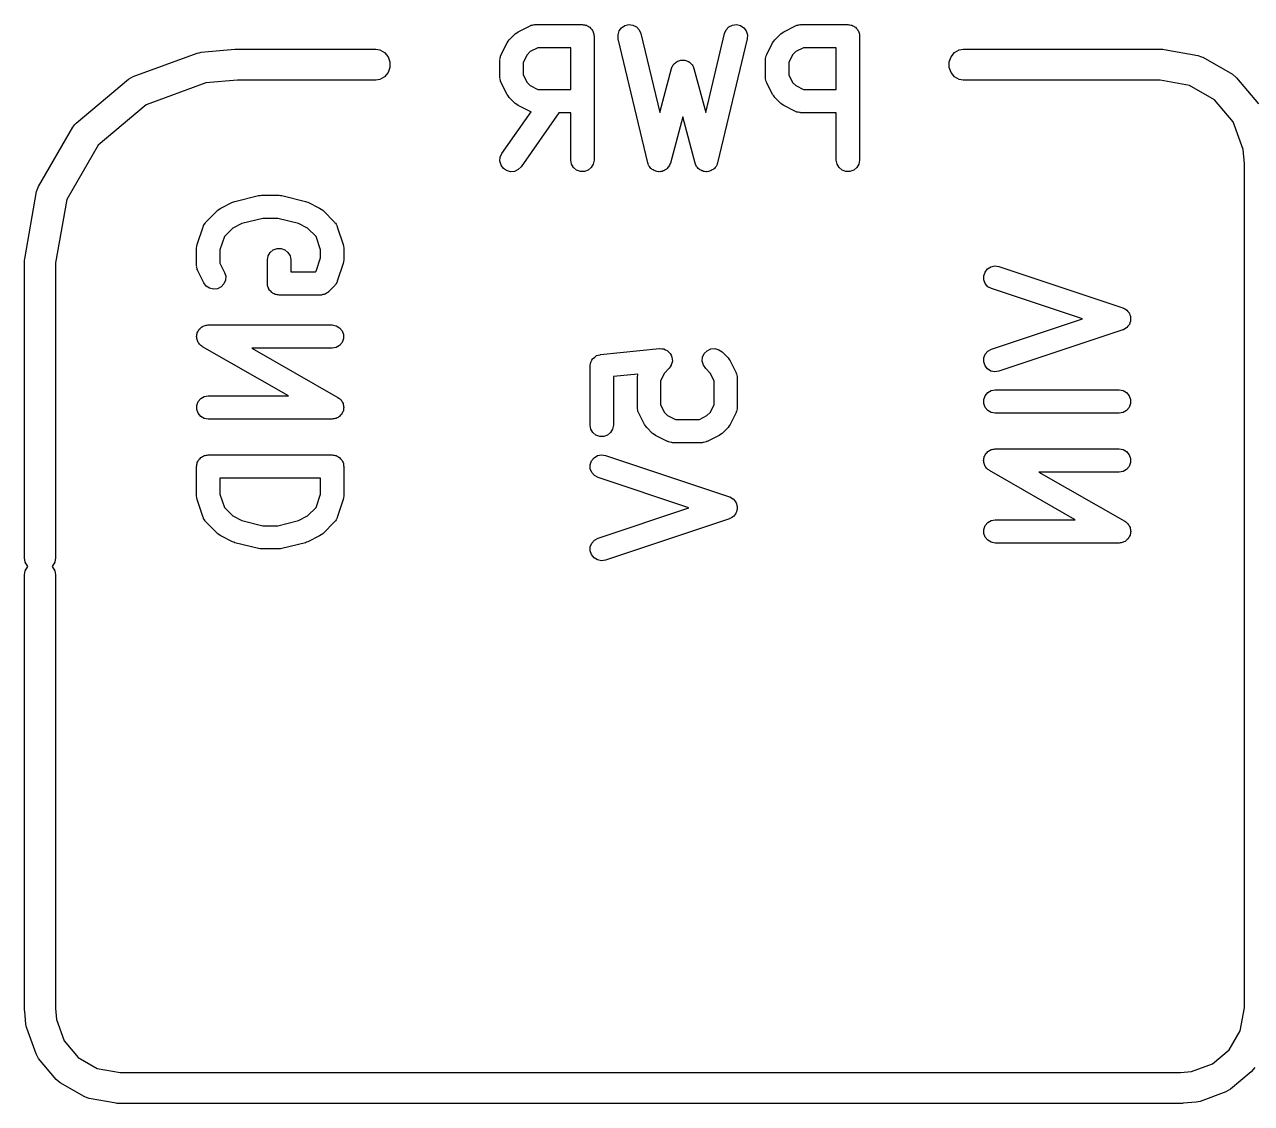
# Model space of a CAD drawing. Extents: x 105.4 to 186.8, y -135.5 to -88.6.
# Drawn here: x 140.62 to 148.54, y -95.6 to -88.64 of the extents above; entities that cross this region are included whole.
import ezdxf

# ---------------------------------------------------------------- set-up
doc = ezdxf.new("R2010")
doc.units = 0
doc.header["$MEASUREMENT"] = 0
doc.layers.add('BLACK', color=7, linetype='CONTINUOUS')

msp = doc.modelspace()

# ---------------------------------------------------------------- linework, layer by layer
at = {"layer": 'BLACK', "linetype": 'CONTINUOUS'}
for p, q in [((143.745, -88.7391), (143.783, -88.701)), ((143.783, -88.701), (143.793, -88.6941)), ((143.793, -88.6941), (143.803, -88.6869)), ((143.803, -88.6869), (143.879, -88.6488)), ((143.879, -88.6488), (143.883, -88.6476)), ((143.883, -88.6476), (143.887, -88.6454)), ((143.887, -88.6454), (143.895, -88.6439)), ((143.895, -88.6439), (143.904, -88.6414)), ((143.904, -88.6414), (143.908, -88.6417)), ((143.908, -88.6417), (143.912, -88.6409)), ((143.912, -88.6409), (144.217, -88.6409)), ((144.217, -88.6409), (144.223, -88.642)), ((144.223, -88.642), (144.23, -88.642)), ((144.23, -88.642), (144.236, -88.6443)), ((144.236, -88.6443), (144.243, -88.6454)), ((144.243, -88.6454), (144.248, -88.6487)), ((144.248, -88.6487), (144.255, -88.651)), ((144.255, -88.651), (144.26, -88.6552)), ((144.26, -88.6552), (144.265, -88.6585)), ((144.265, -88.6585), (144.269, -88.6635)), ((144.269, -88.6635), (144.274, -88.6677)), ((144.274, -88.6677), (144.278, -88.6734)), ((144.278, -88.6734), (144.282, -88.6784)), ((144.282, -88.6784), (144.284, -88.6846)), ((144.284, -88.6846), (144.287, -88.6903)), ((144.287, -88.6903), (144.289, -88.6967)), ((144.289, -88.6967), (144.291, -88.7029)), ((144.291, -88.7029), (144.291, -88.7094)), ((144.447, -88.7073), (144.455, -88.6823)), ((144.455, -88.6823), (144.47, -88.6614)), ((144.47, -88.6614), (144.492, -88.6471)), ((144.492, -88.6471), (144.517, -88.641)), ((144.517, -88.641), (144.543, -88.644)), ((144.543, -88.644), (144.567, -88.6557)), ((144.567, -88.6557), (144.584, -88.6746)), ((144.584, -88.6746), (144.595, -88.6985)), ((144.595, -88.6985), (144.716, -89.2094)), ((145.013, -89.2094), (145.135, -88.6985)), ((145.135, -88.6985), (145.145, -88.6746)), ((145.145, -88.6746), (145.163, -88.6557)), ((145.163, -88.6557), (145.186, -88.644)), ((145.186, -88.644), (145.212, -88.641)), ((145.212, -88.641), (145.237, -88.6471)), ((145.237, -88.6471), (145.259, -88.6614)), ((145.259, -88.6614), (145.275, -88.6823)), ((145.275, -88.6823), (145.282, -88.7073)), ((145.459, -88.7391), (145.497, -88.701)), ((145.497, -88.701), (145.507, -88.6941)), ((145.507, -88.6941), (145.517, -88.6869)), ((145.517, -88.6869), (145.593, -88.6488)), ((145.593, -88.6488), (145.597, -88.6476)), ((145.597, -88.6476), (145.601, -88.6454)), ((145.601, -88.6454), (145.61, -88.6439)), ((145.61, -88.6439), (145.618, -88.6414)), ((145.618, -88.6414), (145.622, -88.6417)), ((145.622, -88.6417), (145.627, -88.6409)), ((145.627, -88.6409), (145.931, -88.6409)), ((145.931, -88.6409), (145.938, -88.642)), ((145.938, -88.642), (145.944, -88.642)), ((145.944, -88.642), (145.951, -88.6443)), ((145.951, -88.6443), (145.957, -88.6454)), ((145.957, -88.6454), (145.963, -88.6487)), ((145.963, -88.6487), (145.969, -88.651)), ((145.969, -88.651), (145.974, -88.6552)), ((145.974, -88.6552), (145.98, -88.6585)), ((145.98, -88.6585), (145.984, -88.6635)), ((145.984, -88.6635), (145.989, -88.6677)), ((145.989, -88.6677), (145.992, -88.6734)), ((145.992, -88.6734), (145.996, -88.6784)), ((145.996, -88.6784), (145.999, -88.6846)), ((145.999, -88.6846), (146.002, -88.6903)), ((146.002, -88.6903), (146.003, -88.6967)), ((146.003, -88.6967), (146.005, -88.7029)), ((146.005, -88.7029), (146.005, -88.7094)), ((143.693, -88.8347), (143.731, -88.7586)), ((143.731, -88.7586), (143.738, -88.7489)), ((143.738, -88.7489), (143.745, -88.7391)), ((144.291, -88.7094), (144.292, -88.7159)), ((144.292, -88.7159), (144.292, -89.5159)), ((144.449, -88.7333), (144.447, -88.7073)), ((144.639, -89.5333), (144.449, -88.7333)), ((145.28, -88.7333), (145.09, -89.5333)), ((145.282, -88.7073), (145.28, -88.7333)), ((145.407, -88.8347), (145.445, -88.7586)), ((145.445, -88.7586), (145.452, -88.7489)), ((145.452, -88.7489), (145.459, -88.7391)), ((146.005, -88.7094), (146.006, -88.7159)), ((146.006, -88.7159), (146.006, -89.5159)), ((141.317, -88.9762), (141.731, -88.8253)), ((141.731, -88.8253), (141.744, -88.8231)), ((141.744, -88.8231), (141.757, -88.8197)), ((141.757, -88.8197), (141.973, -88.8008)), ((141.973, -88.8008), (141.977, -88.8)), ((141.977, -88.8), (142.884, -88.8)), ((142.884, -88.8), (142.91, -88.8046)), ((142.91, -88.8046), (142.94, -88.8222)), ((142.94, -88.8222), (142.963, -88.8492)), ((142.963, -88.8492), (142.975, -88.8824)), ((143.685, -88.8597), (143.688, -88.8513)), ((143.686, -88.864), (143.685, -88.8597)), ((143.688, -88.8513), (143.689, -88.8426)), ((143.689, -88.8426), (143.692, -88.8389)), ((143.692, -88.8389), (143.693, -88.8347)), ((143.86, -88.8365), (143.835, -88.886)), ((143.88, -88.8156), (143.86, -88.8365)), ((143.93, -88.7909), (143.88, -88.8156)), ((144.142, -88.7909), (143.93, -88.7909)), ((144.142, -89.06), (144.142, -88.7909)), ((145.4, -88.8597), (145.402, -88.8513)), ((145.4, -88.864), (145.4, -88.8597)), ((145.402, -88.8513), (145.404, -88.8426)), ((145.404, -88.8426), (145.406, -88.8389)), ((145.406, -88.8389), (145.407, -88.8347)), ((145.574, -88.8365), (145.549, -88.886)), ((145.595, -88.8156), (145.574, -88.8365)), ((145.644, -88.7909), (145.595, -88.8156)), ((145.856, -88.7909), (145.644, -88.7909)), ((145.856, -89.06), (145.856, -88.7909)), ((146.585, -88.8824), (146.597, -88.8492)), ((146.597, -88.8492), (146.62, -88.8222)), ((146.62, -88.8222), (146.65, -88.8046)), ((146.65, -88.8046), (146.676, -88.8)), ((146.676, -88.8), (147.964, -88.8)), ((147.964, -88.8), (147.972, -88.8015)), ((147.972, -88.8015), (147.972, -88.8015)), ((147.972, -88.8015), (148.19, -88.8398)), ((148.19, -88.8398), (148.214, -88.8486)), ((148.214, -88.8486), (148.222, -88.8517)), ((148.222, -88.8517), (148.413, -88.962)), ((142.975, -88.9176), (142.963, -88.9508)), ((142.975, -88.8824), (142.975, -88.9176)), ((143.685, -88.8683), (143.686, -88.864)), ((143.685, -88.9826), (143.685, -88.8683)), ((143.835, -88.886), (143.835, -88.9649)), ((144.716, -89.2094), (144.792, -88.9252)), ((144.792, -88.9252), (144.795, -88.9191)), ((144.795, -88.9191), (144.797, -88.9127)), ((144.797, -88.9127), (144.8, -88.9074)), ((144.8, -88.9074), (144.803, -88.9015)), ((144.803, -88.9015), (144.808, -88.8968)), ((144.808, -88.8968), (144.812, -88.8914)), ((144.812, -88.8914), (144.817, -88.8877)), ((144.817, -88.8877), (144.822, -88.8831)), ((144.822, -88.8831), (144.828, -88.8803)), ((144.828, -88.8803), (144.833, -88.8765)), ((144.833, -88.8765), (144.839, -88.8748)), ((144.839, -88.8748), (144.845, -88.8721)), ((144.845, -88.8721), (144.852, -88.8715)), ((144.852, -88.8715), (144.858, -88.8698)), ((144.858, -88.8698), (144.865, -88.8703)), ((144.865, -88.8703), (144.871, -88.8698)), ((144.871, -88.8698), (144.878, -88.8715)), ((144.878, -88.8715), (144.884, -88.8721)), ((144.884, -88.8721), (144.89, -88.8748)), ((144.89, -88.8748), (144.896, -88.8765)), ((144.896, -88.8765), (144.902, -88.8803)), ((144.902, -88.8803), (144.908, -88.8831)), ((144.908, -88.8831), (144.912, -88.8877)), ((144.912, -88.8877), (144.918, -88.8914)), ((144.918, -88.8914), (144.921, -88.8968)), ((144.921, -88.8968), (144.926, -88.9015)), ((144.926, -88.9015), (144.929, -88.9074)), ((144.929, -88.9074), (144.933, -88.9127)), ((144.933, -88.9127), (144.934, -88.9191)), ((144.934, -88.9191), (144.937, -88.9252)), ((144.937, -88.9252), (145.013, -89.2094)), ((145.399, -88.8683), (145.4, -88.864)), ((145.399, -88.9826), (145.399, -88.8683)), ((145.549, -88.886), (145.549, -88.9649)), ((146.585, -88.9176), (146.585, -88.8824)), ((146.597, -88.9508), (146.585, -88.9176)), ((140.949, -89.2771), (141.287, -88.9935)), ((141.287, -88.9935), (141.317, -88.9762)), ((141.787, -89.0178), (141.402, -89.1581)), ((141.99, -89), (141.787, -89.0178)), ((142.884, -89), (141.99, -89)), ((142.91, -88.9954), (142.884, -89)), ((142.94, -88.9778), (142.91, -88.9954)), ((142.963, -88.9508), (142.94, -88.9778)), ((143.686, -88.9868), (143.685, -88.9826)), ((143.685, -88.9911), (143.686, -88.9868)), ((143.688, -88.9996), (143.685, -88.9911)), ((143.689, -89.0082), (143.688, -88.9996)), ((143.692, -89.012), (143.689, -89.0082)), ((143.693, -89.0161), (143.692, -89.012)), ((143.731, -89.0923), (143.693, -89.0161)), ((143.835, -88.9649), (143.86, -89.0143)), ((143.86, -89.0143), (143.88, -89.0352)), ((145.4, -88.9868), (145.399, -88.9826)), ((145.4, -88.9911), (145.4, -88.9868)), ((145.402, -88.9996), (145.4, -88.9911)), ((145.404, -89.0082), (145.402, -88.9996)), ((145.406, -89.012), (145.404, -89.0082)), ((145.407, -89.0161), (145.406, -89.012)), ((145.445, -89.0923), (145.407, -89.0161)), ((145.549, -88.9649), (145.574, -89.0143)), ((145.574, -89.0143), (145.595, -89.0352)), ((146.62, -88.9778), (146.597, -88.9508)), ((146.65, -88.9954), (146.62, -88.9778)), ((146.676, -89), (146.65, -88.9954)), ((147.946, -89), (146.676, -89)), ((148.137, -89.0337), (147.946, -89)), ((148.413, -88.962), (148.44, -88.9843)), ((148.44, -88.9843), (148.582, -89.1532)), ((143.738, -89.1019), (143.731, -89.0923)), ((143.88, -89.0352), (143.93, -89.06)), ((143.93, -89.06), (144.142, -89.06)), ((145.452, -89.102), (145.445, -89.0923)), ((145.595, -89.0352), (145.644, -89.06)), ((145.644, -89.06), (145.856, -89.06)), ((148.298, -89.1263), (148.137, -89.0337)), ((141.402, -89.1581), (141.091, -89.4189)), ((143.745, -89.1118), (143.738, -89.1019)), ((143.783, -89.1499), (143.745, -89.1118)), ((143.793, -89.1568), (143.783, -89.1499)), ((143.803, -89.1639), (143.793, -89.1568)), ((143.879, -89.202), (143.803, -89.1639)), ((145.459, -89.1118), (145.452, -89.102)), ((145.497, -89.1499), (145.459, -89.1118)), ((145.507, -89.1568), (145.497, -89.1499)), ((145.517, -89.1639), (145.507, -89.1568)), ((145.593, -89.202), (145.517, -89.1639)), ((148.417, -89.2683), (148.298, -89.1263)), ((143.698, -89.4729), (143.886, -89.205)), ((144.066, -89.21), (143.821, -89.5589)), ((143.883, -89.2033), (143.879, -89.202)), ((143.886, -89.205), (143.883, -89.2033)), ((144.142, -89.21), (144.066, -89.21)), ((144.142, -89.5159), (144.142, -89.21)), ((144.865, -89.2356), (144.785, -89.5352)), ((144.945, -89.5352), (144.865, -89.2356)), ((145.597, -89.2033), (145.593, -89.202)), ((145.601, -89.2054), (145.597, -89.2033)), ((145.61, -89.207), (145.601, -89.2054)), ((145.618, -89.2095), (145.61, -89.207)), ((145.622, -89.2092), (145.618, -89.2095)), ((145.627, -89.21), (145.622, -89.2092)), ((145.856, -89.21), (145.627, -89.21)), ((145.856, -89.5159), (145.856, -89.21)), ((140.706, -89.6856), (140.927, -89.3037)), ((140.927, -89.3037), (140.941, -89.2867)), ((140.941, -89.2867), (140.949, -89.2771)), ((148.482, -89.4466), (148.417, -89.2683)), ((141.091, -89.4189), (140.888, -89.7704)), ((143.687, -89.4965), (143.698, -89.4729)), ((148.49, -89.5394), (148.482, -89.4466)), ((143.685, -89.5225), (143.687, -89.4965)), ((143.692, -89.5476), (143.685, -89.5225)), ((143.707, -89.5689), (143.692, -89.5476)), ((143.728, -89.5839), (143.707, -89.5689)), ((143.821, -89.5589), (143.803, -89.5773)), ((144.147, -89.5416), (144.142, -89.5159)), ((144.16, -89.5641), (144.147, -89.5416)), ((144.18, -89.5809), (144.16, -89.5641)), ((144.274, -89.5641), (144.255, -89.5809)), ((144.287, -89.5416), (144.274, -89.5641)), ((144.292, -89.5159), (144.287, -89.5416)), ((144.642, -89.5403), (144.639, -89.5333)), ((144.644, -89.5477), (144.642, -89.5403)), ((144.647, -89.5522), (144.644, -89.5477)), ((144.65, -89.5572), (144.647, -89.5522)), ((144.655, -89.5627), (144.65, -89.5572)), ((144.659, -89.569), (144.655, -89.5627)), ((144.664, -89.5721), (144.659, -89.569)), ((144.668, -89.5761), (144.664, -89.5721)), ((144.759, -89.5734), (144.755, -89.5773)), ((144.764, -89.5704), (144.759, -89.5734)), ((144.768, -89.5643), (144.764, -89.5704)), ((144.774, -89.5588), (144.768, -89.5643)), ((144.776, -89.5539), (144.774, -89.5588)), ((144.779, -89.5495), (144.776, -89.5539)), ((144.782, -89.5422), (144.779, -89.5495)), ((144.785, -89.5352), (144.782, -89.5422)), ((144.948, -89.5422), (144.945, -89.5352)), ((144.95, -89.5495), (144.948, -89.5422)), ((144.953, -89.5539), (144.95, -89.5495)), ((144.956, -89.5588), (144.953, -89.5539)), ((144.961, -89.5643), (144.956, -89.5588)), ((144.965, -89.5704), (144.961, -89.5643)), ((144.97, -89.5734), (144.965, -89.5704)), ((144.974, -89.5773), (144.97, -89.5734)), ((145.066, -89.5721), (145.062, -89.5761)), ((145.07, -89.569), (145.066, -89.5721)), ((145.074, -89.5627), (145.07, -89.569)), ((145.08, -89.5572), (145.074, -89.5627)), ((145.082, -89.5522), (145.08, -89.5572)), ((145.085, -89.5477), (145.082, -89.5522)), ((145.087, -89.5403), (145.085, -89.5477)), ((145.09, -89.5333), (145.087, -89.5403)), ((145.861, -89.5416), (145.856, -89.5159)), ((145.874, -89.5641), (145.861, -89.5416)), ((145.894, -89.5809), (145.874, -89.5641)), ((145.989, -89.5641), (145.969, -89.5809)), ((146.002, -89.5416), (145.989, -89.5641)), ((146.006, -89.5159), (146.002, -89.5416)), ((148.49, -92.0837), (148.49, -89.5394)), ((143.753, -89.5906), (143.728, -89.5839)), ((143.779, -89.5883), (143.753, -89.5906)), ((143.803, -89.5773), (143.779, -89.5883)), ((144.204, -89.5898), (144.18, -89.5809)), ((144.23, -89.5898), (144.204, -89.5898)), ((144.255, -89.5809), (144.23, -89.5898)), ((144.674, -89.5795), (144.668, -89.5761)), ((144.681, -89.5839), (144.674, -89.5795)), ((144.686, -89.5853), (144.681, -89.5839)), ((144.691, -89.5878), (144.686, -89.5853)), ((144.698, -89.5887), (144.691, -89.5878)), ((144.706, -89.5906), (144.698, -89.5887)), ((144.711, -89.5901), (144.706, -89.5906)), ((144.717, -89.5908), (144.711, -89.5901)), ((144.724, -89.589), (144.717, -89.5908)), ((144.732, -89.5883), (144.724, -89.589)), ((144.737, -89.586), (144.732, -89.5883)), ((144.742, -89.5847), (144.737, -89.586)), ((144.748, -89.5805), (144.742, -89.5847)), ((144.755, -89.5773), (144.748, -89.5805)), ((144.981, -89.5805), (144.974, -89.5773)), ((144.987, -89.5847), (144.981, -89.5805)), ((144.993, -89.586), (144.987, -89.5847)), ((144.998, -89.5883), (144.993, -89.586)), ((145.005, -89.589), (144.998, -89.5883)), ((145.013, -89.5908), (145.005, -89.589)), ((145.018, -89.5901), (145.013, -89.5908)), ((145.023, -89.5906), (145.018, -89.5901)), ((145.031, -89.5887), (145.023, -89.5906)), ((145.038, -89.5878), (145.031, -89.5887)), ((145.043, -89.5853), (145.038, -89.5878)), ((145.049, -89.5839), (145.043, -89.5853)), ((145.055, -89.5795), (145.049, -89.5839)), ((145.062, -89.5761), (145.055, -89.5795)), ((145.918, -89.5898), (145.894, -89.5809)), ((145.944, -89.5898), (145.918, -89.5898)), ((145.969, -89.5809), (145.944, -89.5898)), ((140.618, -90.1526), (140.694, -89.7183)), ((140.694, -89.7183), (140.706, -89.6856)), ((140.706, -89.6856), (140.706, -89.6856)), ((140.888, -89.7704), (140.816, -90.1787)), ((141.883, -89.8259), (141.959, -89.7878)), ((141.959, -89.7878), (141.967, -89.7855)), ((141.967, -89.7855), (141.974, -89.7821)), ((141.974, -89.7821), (142.127, -89.744)), ((142.127, -89.744), (142.136, -89.7434)), ((142.136, -89.7434), (142.145, -89.7418)), ((142.145, -89.7418), (142.259, -89.7418)), ((142.259, -89.7418), (142.268, -89.7434)), ((142.268, -89.7434), (142.277, -89.744)), ((142.277, -89.744), (142.43, -89.7821)), ((142.43, -89.7821), (142.437, -89.7855)), ((142.437, -89.7855), (142.445, -89.7878)), ((142.445, -89.7878), (142.521, -89.8259)), ((141.787, -89.9161), (141.863, -89.8399)), ((141.863, -89.8399), (141.873, -89.8331)), ((141.873, -89.8331), (141.883, -89.8259)), ((142.154, -89.8918), (142.019, -89.9256)), ((142.25, -89.8918), (142.154, -89.8918)), ((142.385, -89.9256), (142.25, -89.8918)), ((142.521, -89.8259), (142.531, -89.8331)), ((142.531, -89.8331), (142.541, -89.8399)), ((142.541, -89.8399), (142.617, -89.9161)), ((141.731, -90.0597), (141.769, -89.9454)), ((141.769, -89.9454), (141.771, -89.9416)), ((141.771, -89.9416), (141.772, -89.9375)), ((141.772, -89.9375), (141.777, -89.9303)), ((141.777, -89.9303), (141.781, -89.9225)), ((141.781, -89.9225), (141.784, -89.9197)), ((141.784, -89.9197), (141.787, -89.9161)), ((141.961, -89.9546), (141.906, -90.0097)), ((142.019, -89.9256), (141.961, -89.9546)), ((142.443, -89.9546), (142.385, -89.9256)), ((142.498, -90.0097), (142.443, -89.9546)), ((142.617, -89.9161), (142.619, -89.9197)), ((142.619, -89.9197), (142.623, -89.9225)), ((142.623, -89.9225), (142.627, -89.9303)), ((142.627, -89.9303), (142.632, -89.9375)), ((142.632, -89.9375), (142.633, -89.9416)), ((142.633, -89.9416), (142.635, -89.9454)), ((142.635, -89.9454), (142.673, -90.0597)), ((141.906, -90.0097), (141.877, -90.0956)), ((142.527, -90.0956), (142.498, -90.0097)), ((141.727, -90.0835), (141.729, -90.0716)), ((141.727, -90.1977), (141.727, -90.0835)), ((141.729, -90.0716), (141.731, -90.0597)), ((141.877, -90.0956), (141.877, -90.18)), ((142.189, -90.134), (142.202, -90.1114)), ((142.202, -90.1114), (142.222, -90.0947)), ((142.222, -90.0947), (142.246, -90.0858)), ((142.246, -90.0858), (142.272, -90.0858)), ((142.272, -90.0858), (142.297, -90.0947)), ((142.297, -90.0947), (142.316, -90.1114)), ((142.316, -90.1114), (142.33, -90.134)), ((142.527, -90.1475), (142.527, -90.0956)), ((142.673, -90.0597), (142.675, -90.0716)), ((142.675, -90.0716), (142.677, -90.0835)), ((142.677, -90.0835), (142.677, -90.1596)), ((140.616, -90.1613), (140.618, -90.1526)), ((140.616, -92.0837), (140.616, -90.1613)), ((140.618, -90.1526), (140.618, -90.1526)), ((140.816, -90.1787), (140.816, -92.0837)), ((141.728, -90.202), (141.727, -90.1977)), ((141.727, -90.2063), (141.728, -90.202)), ((141.73, -90.2147), (141.727, -90.2063)), ((141.877, -90.18), (141.907, -90.2404)), ((142.184, -90.1596), (142.189, -90.134)), ((142.184, -90.312), (142.184, -90.1596)), ((142.33, -90.134), (142.334, -90.1596)), ((142.334, -90.1596), (142.334, -90.237)), ((142.498, -90.2334), (142.527, -90.1475)), ((142.673, -90.1834), (142.635, -90.2976)), ((142.675, -90.1715), (142.673, -90.1834)), ((142.677, -90.1596), (142.675, -90.1715)), ((146.832, -90.2178), (146.854, -90.2042)), ((146.854, -90.2042), (146.88, -90.199)), ((146.88, -90.199), (146.906, -90.2028)), ((146.906, -90.2028), (147.706, -90.4694)), ((141.731, -90.2234), (141.73, -90.2147)), ((141.734, -90.2271), (141.731, -90.2234)), ((141.735, -90.2313), (141.734, -90.2271)), ((141.773, -90.3075), (141.735, -90.2313)), ((141.907, -90.2404), (141.915, -90.2654)), ((141.915, -90.2654), (141.913, -90.2914)), ((142.334, -90.237), (142.495, -90.237)), ((142.495, -90.237), (142.498, -90.2334)), ((146.808, -90.2629), (146.816, -90.2382)), ((146.808, -90.289), (146.808, -90.2629)), ((146.816, -90.2382), (146.832, -90.2178)), ((141.788, -90.3284), (141.773, -90.3075)), ((141.81, -90.3427), (141.788, -90.3284)), ((141.836, -90.3488), (141.81, -90.3427)), ((141.861, -90.3458), (141.836, -90.3488)), ((141.885, -90.3342), (141.861, -90.3458)), ((141.903, -90.3153), (141.885, -90.3342)), ((141.913, -90.2914), (141.903, -90.3153)), ((142.185, -90.3185), (142.184, -90.312)), ((142.185, -90.325), (142.185, -90.3185)), ((142.187, -90.3312), (142.185, -90.325)), ((142.189, -90.3377), (142.187, -90.3312)), ((142.192, -90.3434), (142.189, -90.3377)), ((142.194, -90.3495), (142.192, -90.3434)), ((142.198, -90.3545), (142.194, -90.3495)), ((142.202, -90.3602), (142.198, -90.3545)), ((142.207, -90.3644), (142.202, -90.3602)), ((142.211, -90.3695), (142.207, -90.3644)), ((142.576, -90.3669), (142.574, -90.3695)), ((142.579, -90.3651), (142.576, -90.3669)), ((142.617, -90.327), (142.579, -90.3651)), ((142.619, -90.3234), (142.617, -90.327)), ((142.623, -90.3205), (142.619, -90.3234)), ((142.627, -90.3128), (142.623, -90.3205)), ((142.632, -90.3056), (142.627, -90.3128)), ((142.633, -90.3014), (142.632, -90.3056)), ((142.635, -90.2976), (142.633, -90.3014)), ((146.818, -90.3132), (146.808, -90.289)), ((146.835, -90.3327), (146.818, -90.3132)), ((146.858, -90.3451), (146.835, -90.3327)), ((147.445, -90.5406), (146.858, -90.3451)), ((142.217, -90.3728), (142.211, -90.3695)), ((142.222, -90.377), (142.217, -90.3728)), ((142.228, -90.3792), (142.222, -90.377)), ((142.233, -90.3825), (142.228, -90.3792)), ((142.24, -90.3836), (142.233, -90.3825)), ((142.246, -90.3859), (142.24, -90.3836)), ((142.253, -90.3859), (142.246, -90.3859)), ((142.259, -90.387), (142.253, -90.3859)), ((142.526, -90.387), (142.259, -90.387)), ((142.529, -90.3864), (142.526, -90.387)), ((142.532, -90.3867), (142.529, -90.3864)), ((142.542, -90.3842), (142.532, -90.3867)), ((142.551, -90.3825), (142.542, -90.3842)), ((142.554, -90.3808), (142.551, -90.3825)), ((142.557, -90.38), (142.554, -90.3808)), ((142.565, -90.3744), (142.557, -90.38)), ((142.574, -90.3695), (142.565, -90.3744)), ((147.706, -90.4694), (147.707, -90.4704)), ((147.707, -90.4704), (147.709, -90.4708)), ((147.709, -90.4708), (147.719, -90.4766)), ((147.719, -90.4766), (147.729, -90.4818)), ((147.729, -90.4818), (147.73, -90.4834)), ((147.73, -90.4834), (147.732, -90.4845)), ((147.732, -90.4845), (147.739, -90.4931)), ((147.739, -90.4931), (147.746, -90.5013)), ((147.746, -90.5013), (147.747, -90.5033)), ((147.747, -90.5033), (147.748, -90.5049)), ((147.748, -90.5049), (147.751, -90.5153)), ((147.751, -90.5153), (147.755, -90.5256)), ((141.744, -90.6069), (141.749, -90.6026)), ((141.749, -90.6026), (141.754, -90.5974)), ((141.754, -90.5974), (141.759, -90.5942)), ((141.759, -90.5942), (141.764, -90.5901)), ((141.764, -90.5901), (141.77, -90.5878)), ((141.77, -90.5878), (141.776, -90.5844)), ((141.776, -90.5844), (141.783, -90.5833)), ((141.783, -90.5833), (141.789, -90.5811)), ((141.789, -90.5811), (141.795, -90.581)), ((141.795, -90.581), (141.802, -90.5799)), ((141.802, -90.5799), (142.602, -90.5799)), ((142.602, -90.5799), (142.628, -90.5844)), ((142.628, -90.5844), (142.65, -90.5974)), ((142.65, -90.5974), (142.667, -90.6174)), ((146.858, -90.7361), (147.445, -90.5406)), ((147.719, -90.6046), (147.709, -90.6103)), ((147.729, -90.5993), (147.719, -90.6046)), ((147.73, -90.5978), (147.729, -90.5993)), ((147.732, -90.5967), (147.73, -90.5978)), ((147.739, -90.5881), (147.732, -90.5967)), ((147.746, -90.5799), (147.739, -90.5881)), ((147.747, -90.5779), (147.746, -90.5799)), ((147.748, -90.5763), (147.747, -90.5779)), ((147.751, -90.5659), (147.748, -90.5763)), ((147.755, -90.5556), (147.751, -90.5659)), ((147.755, -90.5256), (147.755, -90.5276)), ((147.755, -90.5276), (147.756, -90.5296)), ((147.756, -90.5516), (147.755, -90.5536)), ((147.755, -90.5536), (147.755, -90.5556)), ((147.756, -90.5296), (147.756, -90.5406)), ((147.756, -90.5406), (147.756, -90.5516)), ((141.727, -90.6552), (141.728, -90.6486)), ((141.728, -90.6615), (141.727, -90.6552)), ((141.728, -90.6419), (141.73, -90.6358)), ((141.728, -90.6486), (141.728, -90.6419)), ((141.728, -90.6679), (141.728, -90.6615)), ((141.73, -90.6742), (141.728, -90.6679)), ((141.73, -90.6358), (141.731, -90.6295)), ((141.732, -90.6808), (141.73, -90.6742)), ((141.731, -90.6295), (141.735, -90.6237)), ((141.735, -90.6864), (141.732, -90.6808)), ((141.735, -90.6237), (141.737, -90.6174)), ((141.737, -90.6174), (141.741, -90.6125)), ((141.741, -90.6125), (141.744, -90.6069)), ((142.667, -90.6174), (142.676, -90.6419)), ((142.676, -90.6679), (142.667, -90.6924)), ((142.676, -90.6419), (142.676, -90.6679)), ((147.706, -90.6117), (146.906, -90.8784)), ((147.707, -90.6108), (147.706, -90.6117)), ((147.709, -90.6103), (147.707, -90.6108)), ((141.737, -90.6924), (141.735, -90.6864)), ((141.741, -90.6975), (141.737, -90.6924)), ((141.745, -90.7033), (141.741, -90.6975)), ((141.75, -90.7074), (141.745, -90.7033)), ((141.754, -90.7123), (141.75, -90.7074)), ((141.76, -90.7157), (141.754, -90.7123)), ((141.765, -90.72), (141.76, -90.7157)), ((142.319, -91.037), (141.765, -90.72)), ((142.602, -90.7299), (142.084, -90.7299)), ((142.084, -90.7299), (142.639, -91.0469)), ((142.628, -90.7254), (142.602, -90.7299)), ((142.65, -90.7123), (142.628, -90.7254)), ((142.667, -90.6924), (142.65, -90.7123)), ((144.334, -90.7707), (144.715, -90.7326)), ((144.715, -90.7326), (144.716, -90.7327)), ((144.716, -90.7327), (144.716, -90.7325)), ((144.716, -90.7325), (144.729, -90.7336)), ((144.729, -90.7336), (144.741, -90.7346)), ((144.741, -90.7346), (144.742, -90.7348)), ((144.742, -90.7348), (144.742, -90.7348)), ((144.742, -90.7348), (144.754, -90.7401)), ((144.754, -90.7401), (144.765, -90.7453)), ((144.765, -90.7453), (144.765, -90.7456)), ((144.765, -90.7456), (144.766, -90.7458)), ((144.766, -90.7458), (144.775, -90.7547)), ((144.775, -90.7547), (144.784, -90.7635)), ((145.004, -90.7642), (145.023, -90.7458)), ((145.023, -90.7458), (145.046, -90.7348)), ((145.046, -90.7348), (145.072, -90.7325)), ((145.072, -90.7325), (145.097, -90.7393)), ((145.097, -90.7393), (145.119, -90.7542)), ((145.119, -90.7542), (145.157, -90.7923)), ((146.818, -90.768), (146.835, -90.7485)), ((146.835, -90.7485), (146.858, -90.7361)), ((144.267, -90.8397), (144.27, -90.8298)), ((144.267, -90.8426), (144.267, -90.8397)), ((144.27, -90.8298), (144.271, -90.8197)), ((144.271, -90.8197), (144.273, -90.8173)), ((144.273, -90.8173), (144.274, -90.8145)), ((144.274, -90.8145), (144.279, -90.806)), ((144.279, -90.806), (144.284, -90.7971)), ((144.284, -90.7971), (144.287, -90.7953)), ((144.287, -90.7953), (144.288, -90.793)), ((144.288, -90.793), (144.297, -90.787)), ((144.297, -90.787), (144.304, -90.7804)), ((144.304, -90.7804), (144.307, -90.7794)), ((144.307, -90.7794), (144.309, -90.7778)), ((144.309, -90.7778), (144.319, -90.775)), ((144.319, -90.775), (144.329, -90.7715)), ((144.329, -90.7715), (144.332, -90.7715)), ((144.332, -90.7715), (144.334, -90.7707)), ((144.784, -90.7635), (144.784, -90.7639)), ((144.784, -90.7639), (144.784, -90.7642)), ((144.784, -90.7642), (144.79, -90.7757)), ((144.791, -90.839), (144.784, -90.8493)), ((144.79, -90.7757), (144.795, -90.787)), ((144.794, -90.8259), (144.791, -90.8381)), ((144.791, -90.8381), (144.791, -90.8385)), ((144.791, -90.8385), (144.791, -90.839)), ((144.798, -90.8138), (144.794, -90.8259)), ((144.795, -90.787), (144.795, -90.7874)), ((144.795, -90.7874), (144.795, -90.7878)), ((144.795, -90.7878), (144.796, -90.8004)), ((144.796, -90.8004), (144.798, -90.8129)), ((144.798, -90.8129), (144.798, -90.8133)), ((144.798, -90.8133), (144.798, -90.8138)), ((144.991, -90.8138), (144.993, -90.7878)), ((144.998, -90.839), (144.991, -90.8138)), ((144.993, -90.7878), (145.004, -90.7642)), ((145.013, -90.8603), (144.998, -90.839)), ((145.157, -90.7923), (145.164, -90.8022)), ((145.164, -90.8022), (145.171, -90.8118)), ((145.171, -90.8118), (145.209, -90.888)), ((146.808, -90.7922), (146.818, -90.768)), ((146.808, -90.8183), (146.808, -90.7922)), ((146.816, -90.843), (146.808, -90.8183)), ((144.267, -90.8454), (144.267, -90.8426)), ((144.267, -91.2263), (144.267, -90.8454)), ((144.576, -90.8973), (144.417, -90.9132)), ((144.417, -90.9132), (144.417, -91.2263)), ((144.572, -90.913), (144.575, -90.9046)), ((144.572, -90.9173), (144.572, -90.913)), ((144.572, -90.9215), (144.572, -90.9173)), ((144.572, -91.112), (144.572, -90.9215)), ((144.575, -90.9046), (144.576, -90.8973)), ((144.746, -90.8898), (144.722, -90.9393)), ((144.776, -90.8603), (144.746, -90.8898)), ((144.777, -90.8596), (144.776, -90.8599)), ((144.776, -90.8599), (144.776, -90.8603)), ((144.784, -90.8493), (144.777, -90.8596)), ((145.042, -90.8898), (145.013, -90.8603)), ((145.067, -90.9393), (145.042, -90.8898)), ((145.209, -90.888), (145.21, -90.8921)), ((145.21, -90.8921), (145.212, -90.8959)), ((145.212, -90.8959), (145.214, -90.9046)), ((145.214, -90.9046), (145.216, -90.913)), ((145.216, -90.913), (145.216, -90.9173)), ((145.216, -90.9173), (145.217, -90.9215)), ((145.217, -90.9215), (145.217, -91.112)), ((146.832, -90.8634), (146.816, -90.843)), ((146.854, -90.877), (146.832, -90.8634)), ((146.88, -90.8822), (146.854, -90.877)), ((146.906, -90.8784), (146.88, -90.8822)), ((144.722, -90.9393), (144.722, -91.0943)), ((145.067, -91.0943), (145.067, -90.9393)), ((146.856, -91.0035), (146.882, -90.9989)), ((146.882, -90.9989), (147.682, -90.9989)), ((147.682, -90.9989), (147.708, -91.0035)), ((141.728, -91.099), (141.737, -91.0745)), ((141.737, -91.0745), (141.754, -91.0546)), ((141.754, -91.0546), (141.776, -91.0415)), ((141.776, -91.0415), (141.802, -91.037)), ((141.802, -91.037), (142.319, -91.037)), ((142.639, -91.0469), (142.644, -91.0512)), ((142.644, -91.0512), (142.65, -91.0546)), ((142.65, -91.0546), (142.654, -91.0595)), ((142.654, -91.0595), (142.659, -91.0636)), ((142.659, -91.0636), (142.663, -91.0694)), ((142.663, -91.0694), (142.667, -91.0745)), ((142.667, -91.0745), (142.669, -91.0805)), ((146.808, -91.0609), (146.817, -91.0364)), ((146.808, -91.087), (146.808, -91.0609)), ((146.817, -91.0364), (146.834, -91.0165)), ((146.834, -91.0165), (146.856, -91.0035)), ((147.708, -91.0035), (147.73, -91.0165)), ((147.73, -91.0165), (147.747, -91.0364)), ((147.747, -91.0364), (147.756, -91.0609)), ((147.756, -91.0609), (147.756, -91.087)), ((141.728, -91.125), (141.728, -91.099)), ((141.737, -91.1495), (141.728, -91.125)), ((141.754, -91.1695), (141.737, -91.1495)), ((142.663, -91.1544), (142.66, -91.16)), ((142.667, -91.1495), (142.663, -91.1544)), ((142.669, -91.1432), (142.667, -91.1495)), ((142.669, -91.0805), (142.672, -91.0861)), ((142.672, -91.1374), (142.669, -91.1432)), ((142.672, -91.0861), (142.673, -91.0927)), ((142.674, -91.1311), (142.672, -91.1374)), ((142.673, -91.0927), (142.676, -91.099)), ((142.676, -91.125), (142.674, -91.1311)), ((142.676, -91.099), (142.676, -91.1054)), ((142.676, -91.1054), (142.677, -91.1117)), ((142.677, -91.1117), (142.676, -91.1183)), ((142.676, -91.1183), (142.676, -91.125)), ((144.572, -91.1163), (144.572, -91.112)), ((144.572, -91.1206), (144.572, -91.1163)), ((144.575, -91.129), (144.572, -91.1206)), ((144.576, -91.1377), (144.575, -91.129)), ((144.578, -91.1414), (144.576, -91.1377)), ((144.58, -91.1456), (144.578, -91.1414)), ((144.618, -91.2218), (144.58, -91.1456)), ((144.722, -91.0943), (144.746, -91.1438)), ((144.746, -91.1438), (144.767, -91.1647)), ((145.021, -91.1647), (145.042, -91.1438)), ((145.042, -91.1438), (145.067, -91.0943)), ((145.209, -91.1456), (145.171, -91.2218)), ((145.21, -91.1414), (145.209, -91.1456)), ((145.212, -91.1377), (145.21, -91.1414)), ((145.214, -91.129), (145.212, -91.1377)), ((145.216, -91.1206), (145.214, -91.129)), ((145.217, -91.112), (145.216, -91.1163)), ((145.216, -91.1163), (145.216, -91.1206)), ((146.817, -91.1114), (146.808, -91.087)), ((146.834, -91.1314), (146.817, -91.1114)), ((146.856, -91.1444), (146.834, -91.1314)), ((146.882, -91.1489), (146.856, -91.1444)), ((147.682, -91.1489), (146.882, -91.1489)), ((147.708, -91.1444), (147.682, -91.1489)), ((147.73, -91.1314), (147.708, -91.1444)), ((147.747, -91.1114), (147.73, -91.1314)), ((147.756, -91.087), (147.747, -91.1114)), ((141.776, -91.1825), (141.754, -91.1695)), ((141.802, -91.187), (141.776, -91.1825)), ((142.602, -91.187), (141.802, -91.187)), ((142.609, -91.1859), (142.602, -91.187)), ((142.615, -91.1858), (142.609, -91.1859)), ((142.621, -91.1836), (142.615, -91.1858)), ((142.628, -91.1825), (142.621, -91.1836)), ((142.633, -91.1791), (142.628, -91.1825)), ((142.64, -91.1768), (142.633, -91.1791)), ((142.645, -91.1727), (142.64, -91.1768)), ((142.65, -91.1695), (142.645, -91.1727)), ((142.654, -91.1643), (142.65, -91.1695)), ((142.66, -91.16), (142.654, -91.1643)), ((144.271, -91.252), (144.267, -91.2263)), ((144.417, -91.2263), (144.412, -91.252)), ((144.625, -91.2314), (144.618, -91.2218)), ((144.632, -91.2412), (144.625, -91.2314)), ((144.767, -91.1647), (144.817, -91.1894)), ((144.817, -91.1894), (144.972, -91.1894)), ((144.972, -91.1894), (145.021, -91.1647)), ((145.164, -91.2314), (145.157, -91.2412)), ((145.171, -91.2218), (145.164, -91.2314)), ((144.284, -91.2745), (144.271, -91.252)), ((144.304, -91.2913), (144.284, -91.2745)), ((144.329, -91.3002), (144.304, -91.2913)), ((144.355, -91.3002), (144.329, -91.3002)), ((144.379, -91.2913), (144.355, -91.3002)), ((144.399, -91.2745), (144.379, -91.2913)), ((144.412, -91.252), (144.399, -91.2745)), ((144.67, -91.2793), (144.632, -91.2412)), ((144.68, -91.2862), (144.67, -91.2793)), ((144.689, -91.2934), (144.68, -91.2862)), ((144.766, -91.3315), (144.689, -91.2934)), ((145.099, -91.2934), (145.023, -91.3315)), ((145.109, -91.2862), (145.099, -91.2934)), ((145.119, -91.2793), (145.109, -91.2862)), ((145.157, -91.2412), (145.119, -91.2793)), ((144.77, -91.3327), (144.766, -91.3315)), ((144.773, -91.3349), (144.77, -91.3327)), ((144.782, -91.3364), (144.773, -91.3349)), ((144.79, -91.3389), (144.782, -91.3364)), ((144.795, -91.3387), (144.79, -91.3389)), ((144.799, -91.3394), (144.795, -91.3387)), ((144.99, -91.3394), (144.799, -91.3394)), ((144.994, -91.3387), (144.99, -91.3394)), ((144.998, -91.3389), (144.994, -91.3387)), ((145.007, -91.3364), (144.998, -91.3389)), ((145.015, -91.3349), (145.007, -91.3364)), ((145.019, -91.3327), (145.015, -91.3349)), ((145.023, -91.3315), (145.019, -91.3327)), ((146.834, -91.3974), (146.839, -91.3942)), ((146.839, -91.3942), (146.844, -91.3901)), ((146.844, -91.3901), (146.85, -91.3878)), ((146.85, -91.3878), (146.856, -91.3844)), ((146.856, -91.3844), (146.863, -91.3833)), ((146.863, -91.3833), (146.869, -91.3811)), ((146.869, -91.3811), (146.875, -91.381)), ((146.875, -91.381), (146.882, -91.3799)), ((146.882, -91.3799), (147.682, -91.3799)), ((147.682, -91.3799), (147.708, -91.3844)), ((147.708, -91.3844), (147.73, -91.3974)), ((141.728, -91.48), (141.73, -91.4738)), ((141.73, -91.4738), (141.731, -91.4673)), ((141.731, -91.4673), (141.735, -91.4616)), ((141.735, -91.4616), (141.737, -91.4555)), ((141.737, -91.4555), (141.741, -91.4504)), ((141.741, -91.4504), (141.744, -91.4448)), ((141.744, -91.4448), (141.749, -91.4405)), ((141.749, -91.4405), (141.754, -91.4355)), ((141.754, -91.4355), (141.759, -91.4322)), ((141.759, -91.4322), (141.764, -91.428)), ((141.764, -91.428), (141.771, -91.4258)), ((141.771, -91.4258), (141.776, -91.4225)), ((141.776, -91.4225), (141.783, -91.4214)), ((141.783, -91.4214), (141.789, -91.4191)), ((141.789, -91.4191), (141.795, -91.4191)), ((141.795, -91.4191), (141.802, -91.418)), ((141.802, -91.418), (142.602, -91.418)), ((142.602, -91.418), (142.608, -91.4191)), ((142.608, -91.4191), (142.615, -91.4191)), ((142.615, -91.4191), (142.621, -91.4214)), ((142.621, -91.4214), (142.628, -91.4225)), ((142.628, -91.4225), (142.633, -91.4258)), ((142.633, -91.4258), (142.639, -91.428)), ((142.639, -91.428), (142.644, -91.4322)), ((142.644, -91.4322), (142.65, -91.4355)), ((142.65, -91.4355), (142.654, -91.4405)), ((142.654, -91.4405), (142.659, -91.4448)), ((142.659, -91.4448), (142.663, -91.4504)), ((142.663, -91.4504), (142.667, -91.4555)), ((142.667, -91.4555), (142.669, -91.4616)), ((142.669, -91.4616), (142.672, -91.4673)), ((142.672, -91.4673), (142.674, -91.4738)), ((142.674, -91.4738), (142.676, -91.48)), ((144.268, -91.482), (144.276, -91.4573)), ((144.276, -91.4573), (144.292, -91.4369)), ((144.292, -91.4369), (144.314, -91.4232)), ((144.314, -91.4232), (144.34, -91.418)), ((144.34, -91.418), (144.366, -91.4218)), ((144.366, -91.4218), (145.166, -91.6885)), ((146.807, -91.4552), (146.808, -91.4486)), ((146.808, -91.4615), (146.807, -91.4552)), ((146.808, -91.4419), (146.81, -91.4358)), ((146.808, -91.4486), (146.808, -91.4419)), ((146.808, -91.4679), (146.808, -91.4615)), ((146.81, -91.4742), (146.808, -91.4679)), ((146.81, -91.4358), (146.811, -91.4295)), ((146.812, -91.4808), (146.81, -91.4742)), ((146.811, -91.4295), (146.815, -91.4237)), ((146.815, -91.4237), (146.817, -91.4174)), ((146.817, -91.4174), (146.821, -91.4125)), ((146.821, -91.4125), (146.824, -91.4069)), ((146.824, -91.4069), (146.829, -91.4026)), ((146.829, -91.4026), (146.834, -91.3974)), ((147.73, -91.3974), (147.747, -91.4174)), ((147.747, -91.4174), (147.756, -91.4419)), ((147.756, -91.4679), (147.747, -91.4924)), ((147.756, -91.4419), (147.756, -91.4679)), ((141.727, -91.493), (141.728, -91.4865)), ((141.727, -91.6835), (141.727, -91.493)), ((141.728, -91.4865), (141.728, -91.48)), ((142.676, -91.48), (142.676, -91.4865)), ((142.676, -91.4865), (142.677, -91.493)), ((142.677, -91.493), (142.677, -91.6835)), ((144.268, -91.508), (144.268, -91.482)), ((144.278, -91.5322), (144.268, -91.508)), ((144.295, -91.5517), (144.278, -91.5322)), ((144.318, -91.5641), (144.295, -91.5517)), ((146.815, -91.4864), (146.812, -91.4808)), ((146.817, -91.4924), (146.815, -91.4864)), ((146.821, -91.4975), (146.817, -91.4924)), ((146.825, -91.5033), (146.821, -91.4975)), ((146.83, -91.5074), (146.825, -91.5033)), ((146.834, -91.5123), (146.83, -91.5074)), ((146.84, -91.5157), (146.834, -91.5123)), ((146.845, -91.52), (146.84, -91.5157)), ((147.399, -91.837), (146.845, -91.52)), ((147.682, -91.5299), (147.164, -91.5299)), ((147.164, -91.5299), (147.719, -91.8469)), ((147.708, -91.5254), (147.682, -91.5299)), ((147.73, -91.5123), (147.708, -91.5254)), ((147.747, -91.4924), (147.73, -91.5123)), ((141.877, -91.568), (141.877, -91.6713)), ((142.527, -91.568), (141.877, -91.568)), ((142.527, -91.6713), (142.527, -91.568)), ((144.905, -91.7596), (144.318, -91.5641)), ((141.729, -91.6953), (141.727, -91.6835)), ((141.731, -91.7072), (141.729, -91.6953)), ((141.769, -91.8215), (141.731, -91.7072)), ((141.877, -91.6713), (141.906, -91.7572)), ((142.498, -91.7572), (142.527, -91.6713)), ((142.673, -91.7072), (142.635, -91.8215)), ((142.675, -91.6953), (142.673, -91.7072)), ((142.677, -91.6835), (142.675, -91.6953)), ((145.166, -91.6885), (145.167, -91.6895)), ((145.167, -91.6895), (145.169, -91.6899)), ((145.169, -91.6899), (145.179, -91.6957)), ((145.179, -91.6957), (145.189, -91.7009)), ((145.189, -91.7009), (145.19, -91.7024)), ((145.19, -91.7024), (145.192, -91.7035)), ((145.192, -91.7035), (145.199, -91.7121)), ((145.199, -91.7121), (145.206, -91.7204)), ((141.906, -91.7572), (141.961, -91.8123)), ((142.443, -91.8123), (142.498, -91.7572)), ((144.318, -91.9552), (144.905, -91.7596)), ((145.206, -91.7204), (145.207, -91.7223)), ((145.207, -91.7223), (145.208, -91.7239)), ((145.208, -91.7239), (145.211, -91.7344)), ((145.211, -91.7849), (145.208, -91.7954)), ((145.211, -91.7344), (145.215, -91.7446)), ((145.215, -91.7747), (145.211, -91.7849)), ((145.215, -91.7446), (145.215, -91.7467)), ((145.215, -91.7467), (145.216, -91.7486)), ((145.216, -91.7706), (145.215, -91.7726)), ((145.215, -91.7726), (145.215, -91.7747)), ((145.216, -91.7486), (145.216, -91.7596)), ((145.216, -91.7596), (145.216, -91.7706)), ((141.771, -91.8253), (141.769, -91.8215)), ((141.772, -91.8294), (141.771, -91.8253)), ((141.777, -91.8366), (141.772, -91.8294)), ((141.781, -91.8444), (141.777, -91.8366)), ((141.784, -91.8472), (141.781, -91.8444)), ((141.787, -91.8508), (141.784, -91.8472)), ((141.863, -91.927), (141.787, -91.8508)), ((141.961, -91.8123), (142.019, -91.8413)), ((142.019, -91.8413), (142.154, -91.8751)), ((142.25, -91.8751), (142.385, -91.8413)), ((142.385, -91.8413), (142.443, -91.8123)), ((142.617, -91.8508), (142.541, -91.927)), ((142.619, -91.8472), (142.617, -91.8508)), ((142.623, -91.8444), (142.619, -91.8472)), ((142.627, -91.8366), (142.623, -91.8444)), ((142.632, -91.8294), (142.627, -91.8366)), ((142.633, -91.8253), (142.632, -91.8294)), ((142.635, -91.8215), (142.633, -91.8253)), ((145.166, -91.8308), (144.366, -92.0975)), ((145.167, -91.8298), (145.166, -91.8308)), ((145.169, -91.8294), (145.167, -91.8298)), ((145.179, -91.8236), (145.169, -91.8294)), ((145.189, -91.8184), (145.179, -91.8236)), ((145.19, -91.8168), (145.189, -91.8184)), ((145.192, -91.8158), (145.19, -91.8168)), ((145.199, -91.8071), (145.192, -91.8158)), ((145.206, -91.7989), (145.199, -91.8071)), ((145.207, -91.797), (145.206, -91.7989)), ((145.208, -91.7954), (145.207, -91.797)), ((146.817, -91.8745), (146.834, -91.8546)), ((146.834, -91.8546), (146.856, -91.8415)), ((146.856, -91.8415), (146.882, -91.837)), ((146.882, -91.837), (147.399, -91.837)), ((147.719, -91.8469), (147.724, -91.8512)), ((147.724, -91.8512), (147.73, -91.8546)), ((147.73, -91.8546), (147.734, -91.8595)), ((147.734, -91.8595), (147.739, -91.8636)), ((147.739, -91.8636), (147.743, -91.8694)), ((147.743, -91.8694), (147.747, -91.8745)), ((141.873, -91.9339), (141.863, -91.927)), ((141.883, -91.941), (141.873, -91.9339)), ((141.959, -91.9791), (141.883, -91.941)), ((142.154, -91.8751), (142.25, -91.8751)), ((142.521, -91.941), (142.445, -91.9791)), ((142.531, -91.9338), (142.521, -91.941)), ((142.541, -91.927), (142.531, -91.9338)), ((146.808, -91.899), (146.817, -91.8745)), ((146.808, -91.925), (146.808, -91.899)), ((146.817, -91.9495), (146.808, -91.925)), ((146.834, -91.9695), (146.817, -91.9495)), ((147.747, -91.9495), (147.743, -91.9544)), ((147.747, -91.8745), (147.749, -91.8805)), ((147.749, -91.9432), (147.747, -91.9495)), ((147.749, -91.8805), (147.752, -91.8861)), ((147.752, -91.9374), (147.749, -91.9432)), ((147.752, -91.8861), (147.753, -91.8927)), ((147.754, -91.9311), (147.752, -91.9374)), ((147.753, -91.8927), (147.756, -91.899)), ((147.756, -91.925), (147.754, -91.9311)), ((147.756, -91.899), (147.756, -91.9054)), ((147.756, -91.9054), (147.757, -91.9117)), ((147.757, -91.9117), (147.756, -91.9183)), ((147.756, -91.9183), (147.756, -91.925)), ((141.967, -91.9814), (141.959, -91.9791)), ((141.974, -91.9848), (141.967, -91.9814)), ((142.127, -92.0229), (141.974, -91.9848)), ((142.136, -92.0235), (142.127, -92.0229)), ((142.145, -92.0251), (142.136, -92.0235)), ((142.259, -92.0251), (142.145, -92.0251)), ((142.268, -92.0235), (142.259, -92.0251)), ((142.277, -92.0229), (142.268, -92.0235)), ((142.43, -91.9848), (142.277, -92.0229)), ((142.437, -91.9814), (142.43, -91.9848)), ((142.445, -91.9791), (142.437, -91.9814)), ((144.268, -92.0113), (144.278, -91.987)), ((144.268, -92.0373), (144.268, -92.0113)), ((144.278, -91.987), (144.295, -91.9676)), ((144.295, -91.9676), (144.318, -91.9552)), ((146.856, -91.9825), (146.834, -91.9695)), ((146.882, -91.987), (146.856, -91.9825)), ((147.682, -91.987), (146.882, -91.987)), ((147.689, -91.9859), (147.682, -91.987)), ((147.695, -91.9858), (147.689, -91.9859)), ((147.701, -91.9836), (147.695, -91.9858)), ((147.708, -91.9825), (147.701, -91.9836)), ((147.713, -91.9791), (147.708, -91.9825)), ((147.72, -91.9768), (147.713, -91.9791)), ((147.725, -91.9727), (147.72, -91.9768)), ((147.73, -91.9695), (147.725, -91.9727)), ((147.734, -91.9643), (147.73, -91.9695)), ((147.74, -91.96), (147.734, -91.9643)), ((147.743, -91.9544), (147.74, -91.96)), ((140.621, -92.1097), (140.616, -92.0837)), ((140.816, -92.0837), (140.811, -92.1097)), ((144.276, -92.062), (144.268, -92.0373)), ((144.292, -92.0824), (144.276, -92.062)), ((144.314, -92.0961), (144.292, -92.0824)), ((144.34, -92.1013), (144.314, -92.0961)), ((144.366, -92.0975), (144.34, -92.1013)), ((148.49, -94.9873), (148.49, -92.0837)), ((148.49, -92.0837), (148.49, -92.0837)), ((140.616, -92.1933), (140.621, -92.1673)), ((140.637, -92.1385), (140.621, -92.1097)), ((140.621, -92.1673), (140.637, -92.1385)), ((140.811, -92.1097), (140.795, -92.1385)), ((140.795, -92.1385), (140.811, -92.1673)), ((140.811, -92.1673), (140.816, -92.1933)), ((140.616, -95.0047), (140.616, -92.1933)), ((140.816, -92.1933), (140.816, -94.9916)), ((140.617, -95.0091), (140.616, -95.0047)), ((140.624, -95.0929), (140.617, -95.0091)), ((140.816, -94.9916), (140.822, -95.0624)), ((148.464, -95.135), (148.49, -94.9873)), ((140.627, -95.1055), (140.624, -95.0929)), ((140.63, -95.1184), (140.627, -95.1055)), ((140.69, -95.2842), (140.63, -95.1184)), ((140.822, -95.0624), (140.872, -95.1992)), ((148.393, -95.2573), (148.464, -95.135)), ((140.872, -95.1992), (140.963, -95.3074)), ((148.285, -95.348), (148.393, -95.2573)), ((140.707, -95.3143), (140.69, -95.2842)), ((140.821, -95.4494), (140.707, -95.3143)), ((140.963, -95.3074), (141.085, -95.3779)), ((148.148, -95.3978), (148.285, -95.348)), ((141.085, -95.3779), (141.233, -95.404)), ((141.233, -95.404), (148.078, -95.404)), ((148.078, -95.404), (148.148, -95.3978)), ((148.535, -95.3991), (148.4, -95.5125)), ((148.558, -95.3725), (148.535, -95.3991)), ((140.847, -95.4718), (140.821, -95.4494)), ((141, -95.56), (140.847, -95.4718)), ((148.4, -95.5125), (148.37, -95.5299)), ((141.02, -95.567), (141, -95.56)), ((141.033, -95.5718), (141.02, -95.567)), ((141.207, -95.6025), (141.033, -95.5718)), ((148.192, -95.5925), (148.179, -95.5959)), ((148.204, -95.5903), (148.192, -95.5925)), ((148.37, -95.5299), (148.204, -95.5903)), ((141.215, -95.604), (141.207, -95.6025)), ((141.207, -95.6025), (141.207, -95.6025)), ((148.091, -95.604), (141.215, -95.604)), ((148.095, -95.6032), (148.091, -95.604)), ((148.179, -95.5959), (148.095, -95.6032))]:
    msp.add_line(p, q, dxfattribs=at)

doc.saveas('drawing.dxf')
